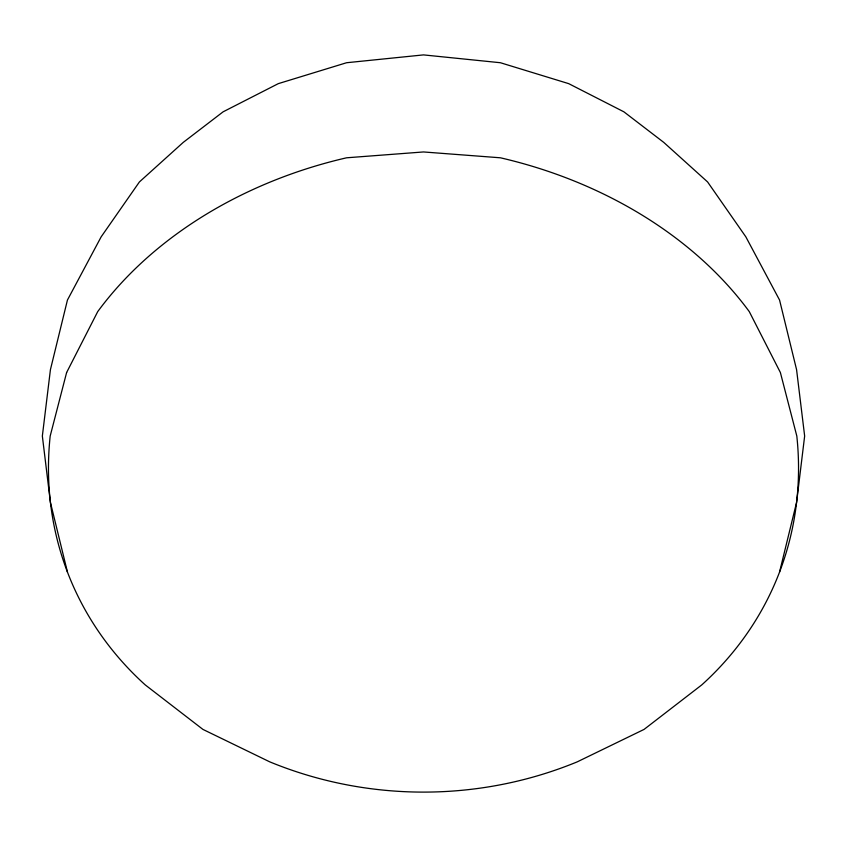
<?xml version="1.0" encoding="UTF-8"?>
<svg xmlns="http://www.w3.org/2000/svg" width="847" height="847" viewBox="0 0 847 847"><rect width="100%" height="100%" fill="white"/><g stroke="black" fill="none" stroke-linecap="round" stroke-linejoin="round"><path stroke-width="1.27" d="M779.558 572.043L796.572 502.451L804.65 436.046L796.572 369.641L779.558 300.039L745.836 236.832L707.594 181.946L663.73 142.37L623.879 111.815L568.697 83.641L500.408 62.731L423.5 54.896L346.592 62.731L278.303 83.641L223.121 111.815L183.27 142.37L139.406 181.946L101.164 236.832L67.442 300.039L50.428 369.641L42.35 436.046L50.428 502.451L67.442 572.043M66.617 372.521L50.185 436.046A381.15 330.086 -20.9 0 0 145.25 684.916L202.931 729.405L269.685 761.824A381.15 356.058 0 0 0 577.315 761.824L644.069 729.405L701.75 684.916A381.15 330.086 20.9 0 0 796.815 436.046L780.383 372.521L749.277 311.611A381.15 288.054 9.7 0 0 500.408 157.796L423.5 151.952L346.592 157.796A381.15 288.054 -9.7 0 0 97.723 311.611L66.617 372.521"/></g></svg>
